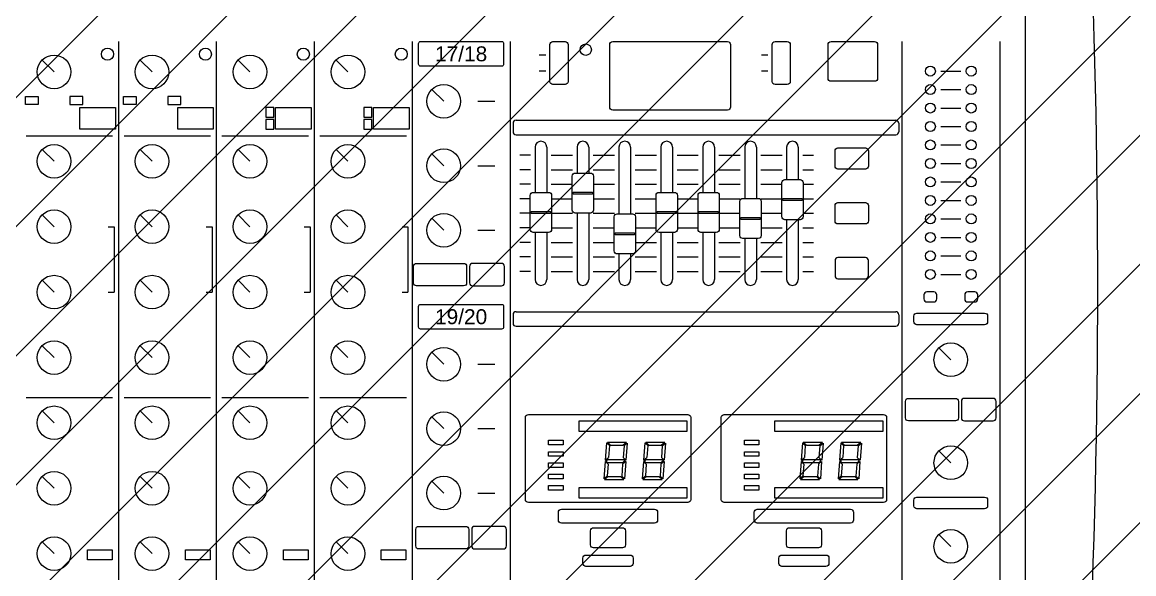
# Model space of a CAD drawing. Header units: millimetres. Extents: x 10 to 76.1, y 10 to 63.5.
# Drawn here: x 56.3295 to 56.7162, y 12.2033 to 12.3952 of the extents above; entities that cross this region are included whole.
import ezdxf
from ezdxf.enums import TextEntityAlignment as Align

# ---------------------------------------------------------------- set-up
doc = ezdxf.new("R2010")
doc.units = ezdxf.units.MM
doc.layers.add('equipament', color=4, linetype='Continuous')
doc.layers.add('relleno2d', color=9, linetype='Continuous')
doc.styles.add('stile1', font='arial.ttf')

msp = doc.modelspace()

# ---------------------------------------------------------------- hatches: boundary and pattern name
at = {"layer": 'relleno2d'}
h = msp.add_hatch(dxfattribs=at)
h.set_pattern_fill('ANSI31', color=256, scale=0.01)
h.paths.add_polyline_path([(59.68809, 11.705), (59.48309, 11.705), (59.48309, 17.785), (59.68809, 17.785)])
edge = h.paths.add_edge_path(flags=17)
edge.add_line((59.68809, 18.975), (59.48309, 18.975))
edge.add_line((59.48309, 18.975), (59.48309, 19.035))
edge.add_line((59.48309, 19.035), (58.99309, 19.035))
edge.add_line((58.99309, 19.035), (58.99309, 19.475))
edge.add_line((58.99309, 19.475), (50.9148, 19.475))
edge.add_arc((50.62309, 19.545), 0.3, 193.4934, 346.5066, ccw=False)
edge.add_line((50.33137, 19.475), (50.15809, 19.475))
edge.add_line((50.15809, 19.475), (50.02309, 19.475))
edge.add_line((50.02309, 19.475), (49.95309, 19.475))
edge.add_line((49.95309, 19.475), (49.95309, 19.68))
edge.add_line((49.95309, 19.68), (59.68809, 19.68))
edge.add_line((59.68809, 19.68), (59.68809, 18.975))
edge = h.paths.add_edge_path(flags=17)
edge.add_line((59.68809, 18.975), (59.48309, 18.975))
edge.add_line((59.48309, 18.975), (59.48309, 19.035))
edge.add_line((58.99309, 19.035), (59.48309, 19.035))
edge.add_line((58.99309, 19.475), (58.99309, 19.035))
edge.add_line((50.9148, 19.475), (58.99309, 19.475))
edge.add_arc((50.62309, 19.545), 0.3, 193.4934, 346.5066)
edge.add_line((50.33137, 19.475), (50.15809, 19.475))
edge.add_line((50.15809, 19.475), (50.02309, 19.475))
edge.add_line((49.95309, 19.475), (50.02309, 19.475))
edge.add_line((49.95309, 19.68), (49.95309, 19.475))
edge.add_line((59.68809, 19.68), (49.95309, 19.68))
edge.add_line((59.68809, 19.68), (59.68809, 18.975))
edge = h.paths.add_edge_path()
edge.add_line((49.95309, 10), (59.68809, 10))
edge.add_line((50.15809, 10.205), (50.9148, 10.205))
edge.add_line((59.48309, 10.205), (50.9148, 10.205))
edge.add_line((59.48309, 10.205), (59.48309, 10.805))
edge.add_line((59.68809, 10), (59.68809, 10.805))
edge.add_line((59.48309, 10.805), (59.68809, 10.805))
edge.add_line((50.15809, 19.475), (50.18809, 19.475))

# ---------------------------------------------------------------- linework, layer by layer
at = {"layer": 'equipament'}
for p, q in [((56.67843, 12.4019), (56.67843, 11.9866)), ((56.36295, 12.3885), (56.36295, 12.0093)), ((56.39703, 12.3885), (56.39703, 12.0093)), ((56.4311, 12.3885), (56.4311, 12.0093)), ((56.46517, 12.3885), (56.46517, 12.0093)), ((56.49924, 12.3885), (56.49924, 12.0093)), ((56.63552, 12.3885), (56.63552, 12.0093)), ((56.66959, 12.3885), (56.66959, 12.0093)), ((56.3406, 12.37793), (56.33647, 12.38206)), ((56.37467, 12.37793), (56.37054, 12.38206)), ((56.40874, 12.37793), (56.40461, 12.38206)), ((56.44281, 12.37793), (56.43868, 12.38206)), ((56.50938, 12.38382), (56.51166, 12.38382)), ((56.58666, 12.38382), (56.58894, 12.38382)), ((56.50938, 12.37832), (56.51166, 12.37832)), ((56.58666, 12.37832), (56.58894, 12.37832)), ((56.64903, 12.37821), (56.65608, 12.37821)), ((56.47615, 12.36769), (56.47202, 12.37182)), ((56.64903, 12.37178), (56.65608, 12.37178)), ((56.48803, 12.36769), (56.49398, 12.36769)), ((56.64903, 12.36535), (56.65608, 12.36535)), ((56.50028, 12.36004), (56.50028, 12.35708)), ((56.50132, 12.36108), (56.63344, 12.36108)), ((56.63448, 12.36004), (56.63448, 12.35708)), ((56.64903, 12.35893), (56.65608, 12.35893)), ((56.33087, 12.35567), (56.36097, 12.35567)), ((56.36494, 12.35567), (56.39504, 12.35567)), ((56.39901, 12.35567), (56.42911, 12.35567)), ((56.43308, 12.35567), (56.46318, 12.35567)), ((56.50132, 12.35604), (56.63344, 12.35604)), ((56.3406, 12.34682), (56.33647, 12.35096)), ((56.37467, 12.34682), (56.37054, 12.35096)), ((56.40874, 12.34682), (56.40461, 12.35096)), ((56.44281, 12.34682), (56.43868, 12.35096)), ((56.50794, 12.35178), (56.50794, 12.33602)), ((56.512, 12.35178), (56.512, 12.33602)), ((56.52252, 12.35178), (56.52252, 12.34275)), ((56.52658, 12.35178), (56.52658, 12.34275)), ((56.53711, 12.35178), (56.53711, 12.32857)), ((56.54117, 12.35178), (56.54117, 12.32857)), ((56.55169, 12.35178), (56.55169, 12.33602)), ((56.55575, 12.35178), (56.55575, 12.33602)), ((56.56628, 12.35178), (56.56628, 12.33602)), ((56.57034, 12.35178), (56.57034, 12.33602)), ((56.58086, 12.35178), (56.58086, 12.33392)), ((56.58492, 12.35178), (56.58492, 12.33392)), ((56.59544, 12.35178), (56.59544, 12.34046)), ((56.59951, 12.35178), (56.59951, 12.34046)), ((56.64903, 12.3525), (56.65608, 12.3525)), ((56.47615, 12.34527), (56.47202, 12.3494)), ((56.50638, 12.34897), (56.50268, 12.34897)), ((56.51356, 12.34897), (56.52096, 12.34897)), ((56.52814, 12.34897), (56.53555, 12.34897)), ((56.54273, 12.34897), (56.55013, 12.34897)), ((56.55731, 12.34897), (56.56472, 12.34897)), ((56.5719, 12.34897), (56.5793, 12.34897)), ((56.58648, 12.34897), (56.59389, 12.34897)), ((56.60106, 12.34897), (56.60477, 12.34897)), ((56.48803, 12.34527), (56.49398, 12.34527)), ((56.50638, 12.34391), (56.50268, 12.34391)), ((56.51356, 12.34391), (56.52096, 12.34391)), ((56.52814, 12.34391), (56.53555, 12.34391)), ((56.54273, 12.34391), (56.55013, 12.34391)), ((56.55731, 12.34391), (56.56472, 12.34391)), ((56.5719, 12.34391), (56.5793, 12.34391)), ((56.58648, 12.34391), (56.59389, 12.34391)), ((56.60106, 12.34391), (56.60477, 12.34391)), ((56.64903, 12.34607), (56.65608, 12.34607)), ((56.64903, 12.33964), (56.65608, 12.33964)), ((56.50638, 12.33885), (56.50268, 12.33885)), ((56.51356, 12.33885), (56.52085, 12.33885)), ((56.52825, 12.33885), (56.53555, 12.33885)), ((56.54273, 12.33885), (56.55013, 12.33885)), ((56.55731, 12.33885), (56.56472, 12.33885)), ((56.5719, 12.33885), (56.5793, 12.33885)), ((56.58648, 12.33885), (56.59378, 12.33885)), ((56.60117, 12.33885), (56.60477, 12.33885)), ((56.50627, 12.33379), (56.50268, 12.33379)), ((56.51367, 12.33379), (56.52085, 12.33379)), ((56.52825, 12.33379), (56.53555, 12.33379)), ((56.54273, 12.33379), (56.55002, 12.33379)), ((56.55742, 12.33379), (56.56461, 12.33379)), ((56.57201, 12.33379), (56.5793, 12.33379)), ((56.58648, 12.33379), (56.59378, 12.33379)), ((56.60117, 12.33379), (56.60477, 12.33379)), ((56.64903, 12.33321), (56.65608, 12.33321)), ((56.3406, 12.32407), (56.33647, 12.3282)), ((56.37467, 12.32407), (56.37054, 12.3282)), ((56.40874, 12.32407), (56.40461, 12.3282)), ((56.44281, 12.32407), (56.43868, 12.3282)), ((56.50627, 12.32873), (56.50268, 12.32873)), ((56.51367, 12.32873), (56.52096, 12.32873)), ((56.52252, 12.32879), (56.52252, 12.30567)), ((56.52658, 12.32879), (56.52658, 12.30567)), ((56.52814, 12.32873), (56.53555, 12.32873)), ((56.54273, 12.32873), (56.55002, 12.32873)), ((56.55742, 12.32873), (56.56461, 12.32873)), ((56.57201, 12.32873), (56.57919, 12.32873)), ((56.58648, 12.32873), (56.59378, 12.32873)), ((56.60117, 12.32873), (56.60477, 12.32873)), ((56.35947, 12.32407), (56.36151, 12.32407)), ((56.36151, 12.32407), (56.36151, 12.30131)), ((56.39354, 12.32407), (56.39558, 12.32407)), ((56.39558, 12.32407), (56.39558, 12.30131)), ((56.42761, 12.32407), (56.42965, 12.32407)), ((56.42965, 12.32407), (56.42965, 12.30131)), ((56.46168, 12.32407), (56.46372, 12.32407)), ((56.46372, 12.32407), (56.46372, 12.30131)), ((56.47615, 12.32285), (56.47202, 12.32699)), ((56.59544, 12.3265), (56.59544, 12.30567)), ((56.59951, 12.3265), (56.59951, 12.30567)), ((56.64903, 12.32679), (56.65608, 12.32679)), ((56.48803, 12.32285), (56.49398, 12.32285)), ((56.50627, 12.32367), (56.50268, 12.32367)), ((56.50794, 12.32206), (56.50794, 12.30567)), ((56.512, 12.32206), (56.512, 12.30567)), ((56.51367, 12.32367), (56.52096, 12.32367)), ((56.52814, 12.32367), (56.53544, 12.32367)), ((56.54284, 12.32367), (56.55002, 12.32367)), ((56.55169, 12.32206), (56.55169, 12.30567)), ((56.55575, 12.32206), (56.55575, 12.30567)), ((56.55742, 12.32367), (56.56461, 12.32367)), ((56.56628, 12.32206), (56.56628, 12.30567)), ((56.57034, 12.32206), (56.57034, 12.30567)), ((56.57201, 12.32367), (56.57919, 12.32367)), ((56.58659, 12.32367), (56.59389, 12.32367)), ((56.60106, 12.32367), (56.60477, 12.32367)), ((56.64903, 12.32036), (56.65608, 12.32036)), ((56.50638, 12.31861), (56.50268, 12.31861)), ((56.51356, 12.31861), (56.52096, 12.31861)), ((56.52814, 12.31861), (56.53544, 12.31861)), ((56.54284, 12.31861), (56.55013, 12.31861)), ((56.55731, 12.31861), (56.56472, 12.31861)), ((56.5719, 12.31861), (56.5793, 12.31861)), ((56.58086, 12.31996), (56.58086, 12.30567)), ((56.58492, 12.31996), (56.58492, 12.30567)), ((56.58648, 12.31861), (56.59389, 12.31861)), ((56.60106, 12.31861), (56.60477, 12.31861)), ((56.50638, 12.31355), (56.50268, 12.31355)), ((56.51356, 12.31355), (56.52096, 12.31355)), ((56.52814, 12.31355), (56.53555, 12.31355)), ((56.53711, 12.31461), (56.53711, 12.30567)), ((56.54117, 12.31461), (56.54117, 12.30567)), ((56.54273, 12.31355), (56.55013, 12.31355)), ((56.55731, 12.31355), (56.56472, 12.31355)), ((56.5719, 12.31355), (56.5793, 12.31355)), ((56.58648, 12.31355), (56.59389, 12.31355)), ((56.60106, 12.31355), (56.60477, 12.31355)), ((56.64903, 12.31393), (56.65608, 12.31393)), ((56.50638, 12.30849), (56.50268, 12.30849)), ((56.51356, 12.30849), (56.52096, 12.30849)), ((56.52814, 12.30849), (56.53555, 12.30849)), ((56.54273, 12.30849), (56.55013, 12.30849)), ((56.55731, 12.30849), (56.56472, 12.30849)), ((56.5719, 12.30849), (56.5793, 12.30849)), ((56.58648, 12.30849), (56.59389, 12.30849)), ((56.60106, 12.30849), (56.60477, 12.30849)), ((56.3406, 12.30131), (56.33647, 12.30545)), ((56.37467, 12.30131), (56.37054, 12.30545)), ((56.40874, 12.30131), (56.40461, 12.30545)), ((56.44281, 12.30131), (56.43868, 12.30545)), ((56.64903, 12.3075), (56.65608, 12.3075)), ((56.35947, 12.30131), (56.36151, 12.30131)), ((56.39354, 12.30131), (56.39558, 12.30131)), ((56.42761, 12.30131), (56.42965, 12.30131)), ((56.46168, 12.30131), (56.46372, 12.30131)), ((56.50028, 12.29346), (56.50028, 12.2905)), ((56.50132, 12.2945), (56.63344, 12.2945)), ((56.63448, 12.29346), (56.63448, 12.2905)), ((56.50132, 12.28946), (56.63344, 12.28946)), ((56.3406, 12.27856), (56.33647, 12.28269)), ((56.37467, 12.27856), (56.37054, 12.28269)), ((56.40874, 12.27856), (56.40461, 12.28269)), ((56.44281, 12.27856), (56.43868, 12.28269)), ((56.65256, 12.27778), (56.64842, 12.28191)), ((56.47615, 12.27625), (56.47202, 12.28038)), ((56.48803, 12.27625), (56.49398, 12.27625)), ((56.33087, 12.2647), (56.36097, 12.2647)), ((56.36494, 12.2647), (56.39504, 12.2647)), ((56.39901, 12.2647), (56.42911, 12.2647)), ((56.43308, 12.2647), (56.46318, 12.2647)), ((56.3406, 12.25586), (56.33647, 12.25999)), ((56.37467, 12.25586), (56.37054, 12.25999)), ((56.40874, 12.25586), (56.40461, 12.25999)), ((56.44281, 12.25586), (56.43868, 12.25999)), ((56.47615, 12.25383), (56.47202, 12.25796)), ((56.48803, 12.25383), (56.49398, 12.25383)), ((56.53281, 12.24885), (56.53236, 12.24287)), ((56.53281, 12.24885), (56.53379, 12.24791)), ((56.53308, 12.24907), (56.53973, 12.24907)), ((56.53308, 12.24907), (56.53416, 12.24803)), ((56.53379, 12.24791), (56.53347, 12.2438)), ((56.53416, 12.24803), (56.53849, 12.24803)), ((56.53849, 12.24803), (56.53973, 12.24907)), ((56.53887, 12.24789), (56.53856, 12.24379)), ((56.53887, 12.24789), (56.53998, 12.24883)), ((56.53998, 12.24883), (56.53953, 12.24285)), ((56.54614, 12.24885), (56.54569, 12.24287)), ((56.54614, 12.24885), (56.54711, 12.24791)), ((56.54641, 12.24907), (56.55306, 12.24907)), ((56.54641, 12.24907), (56.54748, 12.24803)), ((56.54711, 12.24791), (56.5468, 12.2438)), ((56.54748, 12.24803), (56.55182, 12.24803)), ((56.55182, 12.24803), (56.55306, 12.24907)), ((56.55219, 12.24789), (56.55188, 12.24379)), ((56.55219, 12.24789), (56.55331, 12.24883)), ((56.55331, 12.24883), (56.55285, 12.24285)), ((56.60096, 12.24885), (56.6005, 12.24287)), ((56.60096, 12.24885), (56.60193, 12.24791)), ((56.60122, 12.24907), (56.60787, 12.24907)), ((56.60122, 12.24907), (56.6023, 12.24803)), ((56.60193, 12.24791), (56.60162, 12.2438)), ((56.6023, 12.24803), (56.60664, 12.24803)), ((56.60664, 12.24803), (56.60787, 12.24907)), ((56.60701, 12.24789), (56.6067, 12.24379)), ((56.60701, 12.24789), (56.60812, 12.24883)), ((56.60812, 12.24883), (56.60767, 12.24285)), ((56.61428, 12.24885), (56.61383, 12.24287)), ((56.61428, 12.24885), (56.61525, 12.24791)), ((56.61455, 12.24907), (56.6212, 12.24907)), ((56.61455, 12.24907), (56.61563, 12.24803)), ((56.61525, 12.24791), (56.61494, 12.2438)), ((56.61563, 12.24803), (56.61996, 12.24803)), ((56.61996, 12.24803), (56.6212, 12.24907)), ((56.62034, 12.24789), (56.62002, 12.24379)), ((56.62034, 12.24789), (56.62145, 12.24883)), ((56.62145, 12.24883), (56.621, 12.24285)), ((56.53236, 12.24287), (56.53347, 12.2438)), ((56.5326, 12.24262), (56.53323, 12.24314)), ((56.53323, 12.24314), (56.53872, 12.24314)), ((56.53856, 12.24379), (56.53953, 12.24285)), ((56.53872, 12.24314), (56.53925, 12.24263)), ((56.54569, 12.24287), (56.5468, 12.2438)), ((56.54593, 12.24262), (56.54656, 12.24314)), ((56.54656, 12.24314), (56.55205, 12.24314)), ((56.55188, 12.24379), (56.55285, 12.24285)), ((56.55205, 12.24314), (56.55258, 12.24263)), ((56.6005, 12.24287), (56.60162, 12.2438)), ((56.60074, 12.24262), (56.60137, 12.24314)), ((56.60137, 12.24314), (56.60686, 12.24314)), ((56.6067, 12.24379), (56.60767, 12.24285)), ((56.60686, 12.24314), (56.60739, 12.24263)), ((56.61383, 12.24287), (56.61494, 12.2438)), ((56.61407, 12.24262), (56.6147, 12.24314)), ((56.6147, 12.24314), (56.62019, 12.24314)), ((56.62002, 12.24379), (56.621, 12.24285)), ((56.62019, 12.24314), (56.62072, 12.24263)), ((56.65256, 12.24195), (56.64842, 12.24608)), ((56.53233, 12.2424), (56.53187, 12.23642)), ((56.53233, 12.2424), (56.5333, 12.24146)), ((56.5326, 12.24262), (56.53313, 12.24211)), ((56.5333, 12.24146), (56.53299, 12.23736)), ((56.53313, 12.24211), (56.53862, 12.24211)), ((56.53838, 12.24145), (56.53807, 12.23734)), ((56.53949, 12.24238), (56.53838, 12.24145)), ((56.53925, 12.24263), (56.53862, 12.24211)), ((56.53949, 12.24238), (56.53904, 12.2364)), ((56.54565, 12.2424), (56.5452, 12.23642)), ((56.54565, 12.2424), (56.54663, 12.24146)), ((56.54593, 12.24262), (56.54646, 12.24211)), ((56.54663, 12.24146), (56.54632, 12.23736)), ((56.54646, 12.24211), (56.55195, 12.24211)), ((56.55171, 12.24145), (56.5514, 12.23734)), ((56.55282, 12.24238), (56.55171, 12.24145)), ((56.55258, 12.24263), (56.55195, 12.24211)), ((56.55282, 12.24238), (56.55237, 12.2364)), ((56.60047, 12.2424), (56.60002, 12.23642)), ((56.60047, 12.2424), (56.60144, 12.24146)), ((56.60074, 12.24262), (56.60127, 12.24211)), ((56.60144, 12.24146), (56.60113, 12.23736)), ((56.60127, 12.24211), (56.60677, 12.24211)), ((56.60652, 12.24145), (56.60621, 12.23734)), ((56.60763, 12.24238), (56.60652, 12.24145)), ((56.60739, 12.24263), (56.60677, 12.24211)), ((56.60763, 12.24238), (56.60718, 12.2364)), ((56.6138, 12.2424), (56.61334, 12.23642)), ((56.6138, 12.2424), (56.61477, 12.24146)), ((56.61407, 12.24262), (56.6146, 12.24211)), ((56.61477, 12.24146), (56.61446, 12.23736)), ((56.6146, 12.24211), (56.62009, 12.24211)), ((56.61985, 12.24145), (56.61954, 12.23734)), ((56.62096, 12.24238), (56.61985, 12.24145)), ((56.62072, 12.24263), (56.62009, 12.24211)), ((56.62096, 12.24238), (56.62051, 12.2364)), ((56.3406, 12.2331), (56.33647, 12.23724)), ((56.37467, 12.2331), (56.37054, 12.23724)), ((56.40874, 12.2331), (56.40461, 12.23724)), ((56.44281, 12.2331), (56.43868, 12.23724)), ((56.47615, 12.23141), (56.47202, 12.23555)), ((56.53299, 12.23736), (56.53187, 12.23642)), ((56.53336, 12.23722), (56.53212, 12.23618)), ((56.53212, 12.23618), (56.53877, 12.23618)), ((56.53336, 12.23722), (56.5377, 12.23722)), ((56.5377, 12.23722), (56.53877, 12.23618)), ((56.53807, 12.23734), (56.53904, 12.2364)), ((56.54632, 12.23736), (56.5452, 12.23642)), ((56.54669, 12.23722), (56.54545, 12.23618)), ((56.54545, 12.23618), (56.5521, 12.23618)), ((56.54669, 12.23722), (56.55102, 12.23722)), ((56.55102, 12.23722), (56.5521, 12.23618)), ((56.5514, 12.23734), (56.55237, 12.2364)), ((56.60113, 12.23736), (56.60002, 12.23642)), ((56.6015, 12.23722), (56.60027, 12.23618)), ((56.60027, 12.23618), (56.60691, 12.23618)), ((56.6015, 12.23722), (56.60584, 12.23722)), ((56.60584, 12.23722), (56.60691, 12.23618)), ((56.60621, 12.23734), (56.60718, 12.2364)), ((56.61446, 12.23736), (56.61334, 12.23642)), ((56.61483, 12.23722), (56.61359, 12.23618)), ((56.61359, 12.23618), (56.62024, 12.23618)), ((56.61483, 12.23722), (56.61917, 12.23722)), ((56.61917, 12.23722), (56.62024, 12.23618)), ((56.61954, 12.23734), (56.62051, 12.2364)), ((56.48803, 12.23141), (56.49398, 12.23141)), ((56.65256, 12.21288), (56.64842, 12.21701)), ((56.3406, 12.21035), (56.33647, 12.21448)), ((56.37467, 12.21035), (56.37054, 12.21448)), ((56.40874, 12.21035), (56.40461, 12.21448)), ((56.44281, 12.21035), (56.43868, 12.21448))]:
    msp.add_line(p, q, dxfattribs=at)
for points in [[(56.46812, 12.3885), (56.49629, 12.3885, -0.414214), (56.49698, 12.3878), (56.49698, 12.38061, -0.414214), (56.49629, 12.37991), (56.46812, 12.37991, -0.414214), (56.46742, 12.38061), (56.46742, 12.3878, -0.414214)], [(56.51415, 12.3885), (56.5184, 12.3885, -0.414214), (56.51944, 12.38746), (56.51944, 12.37457, -0.414214), (56.5184, 12.37353), (56.51415, 12.37353, -0.414214), (56.51311, 12.37457), (56.51311, 12.38746, -0.414214)], [(56.53494, 12.3885), (56.57488, 12.3885, -0.414214), (56.57592, 12.38746), (56.57592, 12.36565, -0.414214), (56.57488, 12.36461), (56.53494, 12.36461, -0.414214), (56.5339, 12.36565), (56.5339, 12.38746, -0.414214)], [(56.59143, 12.3885), (56.59568, 12.3885, -0.414214), (56.59672, 12.38746), (56.59672, 12.37457, -0.414214), (56.59568, 12.37353), (56.59143, 12.37353, -0.414214), (56.59039, 12.37457), (56.59039, 12.38746, -0.414214)], [(56.61091, 12.3885), (56.62606, 12.3885, -0.414214), (56.62709, 12.38746), (56.62709, 12.37569, -0.414214), (56.62606, 12.37465), (56.61091, 12.37465, -0.414214), (56.60987, 12.37569), (56.60987, 12.38746, -0.414214)], [(56.61331, 12.35151), (56.62287, 12.35151, -0.414214), (56.62391, 12.35047), (56.62391, 12.34513, -0.414214), (56.62287, 12.3441), (56.61331, 12.3441, -0.414214), (56.61227, 12.34513), (56.61227, 12.35047, -0.414214)], [(56.52189, 12.34275), (56.52721, 12.34275, -0.414214), (56.52825, 12.34171), (56.52825, 12.32983, -0.414214), (56.52721, 12.32879), (56.52189, 12.32879, -0.414214), (56.52085, 12.32983), (56.52085, 12.34171, -0.414214)], [(56.59482, 12.34046), (56.60014, 12.34046, -0.414214), (56.60117, 12.33943), (56.60117, 12.32754, -0.414214), (56.60014, 12.3265), (56.59482, 12.3265, -0.414214), (56.59378, 12.32754), (56.59378, 12.33943, -0.414214)], [(56.50731, 12.33602), (56.51263, 12.33602, -0.414214), (56.51367, 12.33498), (56.51367, 12.3231, -0.414214), (56.51263, 12.32206), (56.50731, 12.32206, -0.414214), (56.50627, 12.3231), (56.50627, 12.33498, -0.414214)], [(56.55106, 12.33602), (56.55638, 12.33602, -0.414214), (56.55742, 12.33498), (56.55742, 12.3231, -0.414214), (56.55638, 12.32206), (56.55106, 12.32206, -0.414214), (56.55002, 12.3231), (56.55002, 12.33498, -0.414214)], [(56.56565, 12.33602), (56.57097, 12.33602, -0.414214), (56.57201, 12.33498), (56.57201, 12.3231, -0.414214), (56.57097, 12.32206), (56.56565, 12.32206, -0.414214), (56.56461, 12.3231), (56.56461, 12.33498, -0.414214)], [(56.58023, 12.33392), (56.58555, 12.33392, -0.414214), (56.58659, 12.33288), (56.58659, 12.32099, -0.414214), (56.58555, 12.31996), (56.58023, 12.31996, -0.414214), (56.57919, 12.32099), (56.57919, 12.33288, -0.414214)], [(56.61331, 12.33244), (56.62287, 12.33244, -0.414214), (56.62391, 12.3314), (56.62391, 12.32606, -0.414214), (56.62287, 12.32502), (56.61331, 12.32502, -0.414214), (56.61227, 12.32606), (56.61227, 12.3314, -0.414214)], [(56.53648, 12.32857), (56.5418, 12.32857, -0.414214), (56.54284, 12.32753), (56.54284, 12.31565, -0.414214), (56.5418, 12.31461), (56.53648, 12.31461, -0.414214), (56.53544, 12.31565), (56.53544, 12.32753, -0.414214)], [(56.61331, 12.30594), (56.62287, 12.30594, 0.414214), (56.62391, 12.30698), (56.62391, 12.31232, 0.414214), (56.62287, 12.31336), (56.61331, 12.31336, 0.414214), (56.61227, 12.31232), (56.61227, 12.30698, 0.414214)], [(56.46673, 12.31133), (56.48306, 12.31133, -0.414214), (56.4841, 12.31029), (56.4841, 12.30453, -0.414214), (56.48306, 12.30349), (56.46673, 12.30349, -0.414214), (56.46569, 12.30453), (56.46569, 12.31029, -0.414214)], [(56.4962, 12.31133), (56.4862, 12.31133, 0.414214), (56.48516, 12.31029), (56.48516, 12.30453, 0.414214), (56.4862, 12.30349), (56.4962, 12.30349, 0.414214), (56.49724, 12.30453), (56.49724, 12.31029, 0.414214)], [(56.64423, 12.29791), (56.64667, 12.29791, 0.414214), (56.64771, 12.29895), (56.64771, 12.30034, 0.414214), (56.64667, 12.30138), (56.64423, 12.30138, 0.414214), (56.64319, 12.30034), (56.64319, 12.29895, 0.414214)], [(56.65844, 12.29791), (56.66088, 12.29791, 0.414214), (56.66192, 12.29895), (56.66192, 12.30034, 0.414214), (56.66088, 12.30138), (56.65844, 12.30138, 0.414214), (56.6574, 12.30034), (56.6574, 12.29895, 0.414214)], [(56.46812, 12.29706), (56.49629, 12.29706, -0.414214), (56.49698, 12.29636), (56.49698, 12.28917, -0.414214), (56.49629, 12.28847), (56.46812, 12.28847, -0.414214), (56.46742, 12.28917), (56.46742, 12.29636, -0.414214)], [(56.64079, 12.29402), (56.66432, 12.29402, -0.414214), (56.66536, 12.29298), (56.66536, 12.29098, -0.414214), (56.66432, 12.28995), (56.64079, 12.28995, -0.414214), (56.63975, 12.29098), (56.63975, 12.29298, -0.414214)], [(56.63782, 12.26437), (56.65415, 12.26437, -0.414214), (56.65519, 12.26333), (56.65519, 12.25757, -0.414214), (56.65415, 12.25653), (56.63782, 12.25653, -0.414214), (56.63678, 12.25757), (56.63678, 12.26333, -0.414214)], [(56.66729, 12.26437), (56.65729, 12.26437, 0.414214), (56.65625, 12.26333), (56.65625, 12.25757, 0.414214), (56.65729, 12.25653), (56.66729, 12.25653, 0.414214), (56.66833, 12.25757), (56.66833, 12.26333, 0.414214)], [(56.50561, 12.25876), (56.56106, 12.25876, -0.414214), (56.5621, 12.25772), (56.5621, 12.22917, -0.414214), (56.56106, 12.22813), (56.50561, 12.22813, -0.414214), (56.50457, 12.22917), (56.50457, 12.25772, -0.414214)], [(56.57375, 12.25876), (56.6292, 12.25876, -0.414214), (56.63024, 12.25772), (56.63024, 12.22917, -0.414214), (56.6292, 12.22813), (56.57375, 12.22813, -0.414214), (56.57271, 12.22917), (56.57271, 12.25772, -0.414214)], [(56.64079, 12.23001), (56.66432, 12.23001, -0.414214), (56.66536, 12.22897), (56.66536, 12.22697, -0.414214), (56.66432, 12.22594), (56.64079, 12.22594, -0.414214), (56.63975, 12.22697), (56.63975, 12.22897, -0.414214)], [(56.51708, 12.2258), (56.54953, 12.2258, -0.414214), (56.55057, 12.22476), (56.55057, 12.22202, -0.414214), (56.54953, 12.22098), (56.51708, 12.22098, -0.414214), (56.51604, 12.22202), (56.51604, 12.22476, -0.414214)], [(56.58523, 12.2258), (56.61767, 12.2258, -0.414214), (56.61871, 12.22476), (56.61871, 12.22202, -0.414214), (56.61767, 12.22098), (56.58523, 12.22098, -0.414214), (56.58419, 12.22202), (56.58419, 12.22476, -0.414214)], [(56.46747, 12.21983), (56.4838, 12.21983, -0.414214), (56.48484, 12.21879), (56.48484, 12.21303, -0.414214), (56.4838, 12.21199), (56.46747, 12.21199, -0.414214), (56.46643, 12.21303), (56.46643, 12.21879, -0.414214)], [(56.49693, 12.21983), (56.48694, 12.21983, 0.414214), (56.4859, 12.21879), (56.4859, 12.21303, 0.414214), (56.48694, 12.21199), (56.49693, 12.21199, 0.414214), (56.49797, 12.21303), (56.49797, 12.21879, 0.414214)], [(56.52828, 12.21937), (56.53834, 12.21937, -0.414214), (56.53938, 12.21833), (56.53938, 12.21339, -0.414214), (56.53834, 12.21235), (56.52828, 12.21235, -0.414214), (56.52724, 12.21339), (56.52724, 12.21833, -0.414214)], [(56.59642, 12.21937), (56.60648, 12.21937, -0.414214), (56.60752, 12.21833), (56.60752, 12.21339, -0.414214), (56.60648, 12.21235), (56.59642, 12.21235, -0.414214), (56.59538, 12.21339), (56.59538, 12.21833, -0.414214)], [(56.52564, 12.20987), (56.54097, 12.20987, -0.414214), (56.54201, 12.20883), (56.54201, 12.20696, -0.414214), (56.54097, 12.20592), (56.52564, 12.20592, -0.414214), (56.5246, 12.20696), (56.5246, 12.20883, -0.414214)], [(56.59378, 12.20987), (56.60912, 12.20987, -0.414214), (56.61015, 12.20883), (56.61015, 12.20696, -0.414214), (56.60912, 12.20592), (56.59378, 12.20592, -0.414214), (56.59274, 12.20696), (56.59274, 12.20883, -0.414214)]]:
    msp.add_lwpolyline(points, format="xyb", close=True, dxfattribs=at)
for points in [[(56.33063, 12.36934), (56.3351, 12.36934), (56.3351, 12.36659), (56.33063, 12.36659)], [(56.35057, 12.36934), (56.3461, 12.36934), (56.3461, 12.36659), (56.35057, 12.36659)], [(56.3647, 12.36934), (56.36917, 12.36934), (56.36917, 12.36659), (56.3647, 12.36659)], [(56.38464, 12.36934), (56.38017, 12.36934), (56.38017, 12.36659), (56.38464, 12.36659)], [(56.34954, 12.36556), (56.36192, 12.36556), (56.36192, 12.358), (56.34954, 12.358)], [(56.38361, 12.36556), (56.39599, 12.36556), (56.39599, 12.358), (56.38361, 12.358)], [(56.41707, 12.36556), (56.41425, 12.36556), (56.41425, 12.36215), (56.41707, 12.36215)], [(56.41768, 12.36556), (56.43006, 12.36556), (56.43006, 12.358), (56.41768, 12.358)], [(56.45114, 12.36556), (56.44832, 12.36556), (56.44832, 12.36215), (56.45114, 12.36215)], [(56.45175, 12.36556), (56.46413, 12.36556), (56.46413, 12.358), (56.45175, 12.358)], [(56.41707, 12.36141), (56.41425, 12.36141), (56.41425, 12.358), (56.41707, 12.358)], [(56.45114, 12.36141), (56.44832, 12.36141), (56.44832, 12.358), (56.45114, 12.358)], [(56.5212, 12.33611), (56.52791, 12.33611), (56.52791, 12.33543), (56.5212, 12.33543)], [(56.59412, 12.33383), (56.60083, 12.33383), (56.60083, 12.33314), (56.59412, 12.33314)], [(56.50662, 12.32939), (56.51332, 12.32939), (56.51332, 12.3287), (56.50662, 12.3287)], [(56.55037, 12.32939), (56.55708, 12.32939), (56.55708, 12.3287), (56.55037, 12.3287)], [(56.56495, 12.32939), (56.57166, 12.32939), (56.57166, 12.3287), (56.56495, 12.3287)], [(56.57954, 12.32728), (56.58624, 12.32728), (56.58624, 12.32659), (56.57954, 12.32659)], [(56.53578, 12.32193), (56.54249, 12.32193), (56.54249, 12.32125), (56.53578, 12.32125)], [(56.52323, 12.25657), (56.56073, 12.25657), (56.56073, 12.25287), (56.52323, 12.25287)], [(56.59137, 12.25657), (56.62887, 12.25657), (56.62887, 12.25287), (56.59137, 12.25287)], [(56.51258, 12.24986), (56.51768, 12.24986), (56.51768, 12.24824), (56.51258, 12.24824)], [(56.58073, 12.24986), (56.58582, 12.24986), (56.58582, 12.24824), (56.58073, 12.24824)], [(56.51258, 12.24582), (56.51768, 12.24582), (56.51768, 12.2442), (56.51258, 12.2442)], [(56.58073, 12.24582), (56.58582, 12.24582), (56.58582, 12.2442), (56.58073, 12.2442)], [(56.51258, 12.24188), (56.51768, 12.24188), (56.51768, 12.24027), (56.51258, 12.24027)], [(56.58073, 12.24188), (56.58582, 12.24188), (56.58582, 12.24027), (56.58073, 12.24027)], [(56.51258, 12.23795), (56.51768, 12.23795), (56.51768, 12.23633), (56.51258, 12.23633)], [(56.58073, 12.23795), (56.58582, 12.23795), (56.58582, 12.23633), (56.58073, 12.23633)], [(56.51258, 12.23402), (56.51768, 12.23402), (56.51768, 12.2324), (56.51258, 12.2324)], [(56.52323, 12.23333), (56.56073, 12.23333), (56.56073, 12.22963), (56.52323, 12.22963)], [(56.58073, 12.23402), (56.58582, 12.23402), (56.58582, 12.2324), (56.58073, 12.2324)], [(56.59137, 12.23333), (56.62887, 12.23333), (56.62887, 12.22963), (56.59137, 12.22963)], [(56.35222, 12.21165), (56.3608, 12.21165), (56.3608, 12.20822), (56.35222, 12.20822)], [(56.38629, 12.21165), (56.39487, 12.21165), (56.39487, 12.20822), (56.38629, 12.20822)], [(56.42036, 12.21165), (56.42894, 12.21165), (56.42894, 12.20822), (56.42036, 12.20822)], [(56.45443, 12.21165), (56.46301, 12.21165), (56.46301, 12.20822), (56.45443, 12.20822)]]:
    msp.add_lwpolyline(points, close=True, dxfattribs=at)
for centre, radius in [((56.35917, 12.38411), 0.0021), ((56.39324, 12.38411), 0.0021), ((56.42731, 12.38411), 0.0021), ((56.46138, 12.38411), 0.0021), ((56.52554, 12.38565), 0.00198), ((56.3406, 12.37793), 0.00585), ((56.37467, 12.37793), 0.00585), ((56.40874, 12.37793), 0.00585), ((56.44281, 12.37793), 0.00585), ((56.64545, 12.37821), 0.00174), ((56.65966, 12.37821), 0.00174), ((56.47615, 12.36769), 0.00585), ((56.64545, 12.37178), 0.00174), ((56.65966, 12.37178), 0.00174), ((56.64545, 12.36535), 0.00174), ((56.65966, 12.36535), 0.00174), ((56.64545, 12.35893), 0.00174), ((56.65966, 12.35893), 0.00174), ((56.3406, 12.34682), 0.00585), ((56.37467, 12.34682), 0.00585), ((56.40874, 12.34682), 0.00585), ((56.44281, 12.34682), 0.00585), ((56.47615, 12.34527), 0.00585), ((56.64545, 12.3525), 0.00174), ((56.65966, 12.3525), 0.00174), ((56.64545, 12.34607), 0.00174), ((56.65966, 12.34607), 0.00174), ((56.64545, 12.33964), 0.00174), ((56.65966, 12.33964), 0.00174), ((56.64545, 12.33321), 0.00174), ((56.65966, 12.33321), 0.00174), ((56.3406, 12.32407), 0.00585), ((56.37467, 12.32407), 0.00585), ((56.40874, 12.32407), 0.00585), ((56.44281, 12.32407), 0.00585), ((56.47615, 12.32285), 0.00585), ((56.64545, 12.32679), 0.00174), ((56.65966, 12.32679), 0.00174), ((56.64545, 12.32036), 0.00174), ((56.65966, 12.32036), 0.00174), ((56.64545, 12.31393), 0.00174), ((56.65966, 12.31393), 0.00174), ((56.64545, 12.3075), 0.00174), ((56.65966, 12.3075), 0.00174), ((56.3406, 12.30131), 0.00585), ((56.37467, 12.30131), 0.00585), ((56.40874, 12.30131), 0.00585), ((56.44281, 12.30131), 0.00585), ((56.3406, 12.27856), 0.00585), ((56.37467, 12.27856), 0.00585), ((56.40874, 12.27856), 0.00585), ((56.44281, 12.27856), 0.00585), ((56.47615, 12.27625), 0.00585), ((56.65256, 12.27778), 0.00585), ((56.3406, 12.25586), 0.00585), ((56.37467, 12.25586), 0.00585), ((56.40874, 12.25586), 0.00585), ((56.44281, 12.25586), 0.00585), ((56.47615, 12.25383), 0.00585), ((56.65256, 12.24195), 0.00585), ((56.3406, 12.2331), 0.00585), ((56.37467, 12.2331), 0.00585), ((56.40874, 12.2331), 0.00585), ((56.44281, 12.2331), 0.00585), ((56.47615, 12.23141), 0.00585), ((56.3406, 12.21035), 0.00585), ((56.37467, 12.21035), 0.00585), ((56.40874, 12.21035), 0.00585), ((56.44281, 12.21035), 0.00585), ((56.65256, 12.21288), 0.00585)]:
    msp.add_circle(centre, radius, dxfattribs=at)
for centre, radius, start, end in [((53.71397, 12.30382), 2.98972, 353.81246, 4.48691), ((56.50132, 12.36004), 0.00104, 90, 180), ((56.63344, 12.36004), 0.00104, 0, 90), ((56.50132, 12.35708), 0.00104, 180, 270), ((56.63344, 12.35708), 0.00104, 270, 0), ((56.50997, 12.35178), 0.00203, 0, 180), ((56.52455, 12.35178), 0.00203, 0, 180), ((56.53914, 12.35178), 0.00203, 0, 180), ((56.55372, 12.35178), 0.00203, 0, 180), ((56.56831, 12.35178), 0.00203, 0, 180), ((56.58289, 12.35178), 0.00203, 0, 180), ((56.59748, 12.35178), 0.00203, 0, 180), ((56.50997, 12.30567), 0.00203, 180, 0), ((56.52455, 12.30567), 0.00203, 180, 0), ((56.53914, 12.30567), 0.00203, 180, 0), ((56.55372, 12.30567), 0.00203, 180, 0), ((56.56831, 12.30567), 0.00203, 180, 0), ((56.58289, 12.30567), 0.00203, 180, 0), ((56.59748, 12.30567), 0.00203, 180, 0), ((56.50132, 12.29346), 0.00104, 90, 180), ((56.63344, 12.29346), 0.00104, 0, 90), ((56.50132, 12.2905), 0.00104, 180, 270), ((56.63344, 12.2905), 0.00104, 270, 0)]:
    msp.add_arc(centre, radius, start, end, dxfattribs=at)

# ---------------------------------------------------------------- texts
at = {"layer": 'equipament', "style": 'stile1'}
for s, p in [('17/18', (56.4822, 12.38421)), ('19/20', (56.4822, 12.29277))]:
    msp.add_text(s, height=0.005196, dxfattribs=at).set_placement(p, align=Align.MIDDLE_CENTER)

doc.saveas('drawing.dxf')
